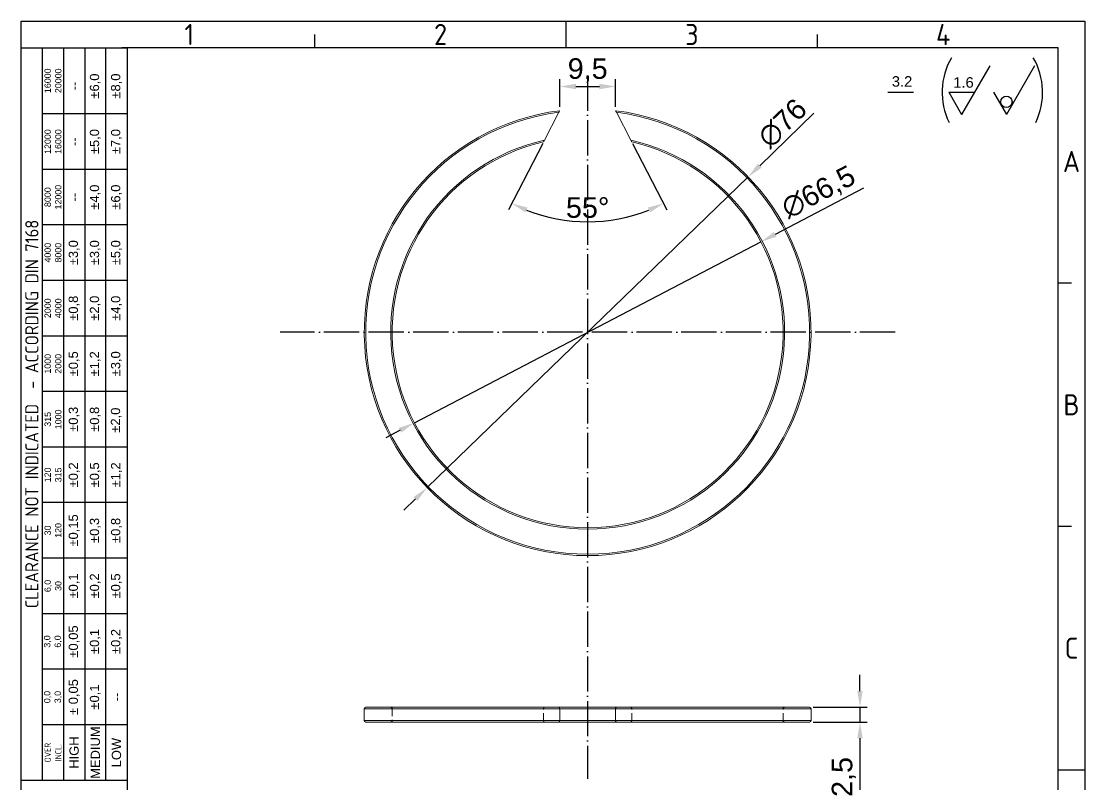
# Model space of a CAD drawing. Header units: millimetres. Extents: x 4510 to 4691, y 1198 to 1451.
# Drawn here: x 4510.4 to 4691.3, y 1320.9 to 1450.8 of the extents above; entities that cross this region are included whole.
import ezdxf
from ezdxf.enums import TextEntityAlignment as Align

# ---------------------------------------------------------------- set-up
doc = ezdxf.new("R2010")
doc.units = ezdxf.units.MM
doc.linetypes.add('ACAD_ISO04W100', pattern=[30, 24, -3, 0, -3])
doc.linetypes.add('HIDDEN', pattern=[1.905, 1.27, -0.635])
doc.layers.add('AM_4', color=1, linetype='ACAD_ISO04W100', lineweight=25)
doc.layers.add('AM_5', color=3, linetype='Continuous', lineweight=25)
doc.styles.add('ACISOTS', font='isocp.shx', dxfattribs={"height": 1})
doc.styles.get("Standard").update_dxf_attribs({"font": 'arial.ttf'})
doc.dimstyles.new('ISO-25', dxfattribs={"dimtxt": 3.5, "dimasz": 2.75, "dimexe": 1.25, "dimexo": 0.625, "dimtad": 1, "dimtxsty": 'Standard', "dimcen": 2.5, "dimadec": 0, "dimazin": 0, "dimtfac": 1, "dimtmove": 0, "dimatfit": 3, "dimfxl": 1, "dimarcsym": 0})

# ---------------------------------------------------------------- blocks, each defined once
blk = doc.blocks.new('*D53')
at = {"layer": 'AM_5', "color": 0, "lineweight": -2, "ltscale": 0.25, "transparency": 16777216}
for p, q in [((4599.14, 1430.02), (4593.29, 1418.72)), ((4614.41, 1430.02), (4620.27, 1418.72))]:
    blk.add_line(p, q, dxfattribs=at)
blk.add_arc((4606.78, 1444.76), 28.08, 248.2294, 291.7706, dxfattribs=at)
at = {"layer": 'AM_5', "color": 0, "ltscale": 0.25, "transparency": 16777216}
for points in [[(4596.17, 1418.27), (4596.55, 1419.1), (4593.86, 1419.83)], [(4617, 1419.1), (4617.38, 1418.27), (4619.69, 1419.83)]]:
    blk.add_solid(points, dxfattribs=at)
at = {"layer": 'Defpoints', "color": 0, "ltscale": 0.25, "transparency": 16777216}
for p in [(4601.89, 1435.32), (4611.67, 1435.32), (4599.43, 1430.57), (4614.12, 1430.57), (4602.32, 1417.04)]:
    blk.add_point(p, dxfattribs=at)
at = {"layer": 'AM_5', "color": 0, "ltscale": 0.25, "transparency": 16777216, "insert": (4606.78, 1419.09), "char_height": 3.5, "attachment_point": 5}
blk.add_mtext('55°', dxfattribs=at)
blk = doc.blocks.new('*D54')
at = {"layer": 'AM_5', "color": 0, "lineweight": -2, "ltscale": 0.25, "transparency": 16777216}
for p, q in [((4602.03, 1436.22), (4602.03, 1440.95)), ((4611.53, 1436.22), (4611.53, 1440.95)), ((4604.78, 1439.7), (4608.78, 1439.7))]:
    blk.add_line(p, q, dxfattribs=at)
at = {"layer": 'AM_5', "color": 0, "ltscale": 0.25, "transparency": 16777216}
for points in [[(4604.78, 1440.16), (4604.78, 1439.24), (4602.03, 1439.7)], [(4608.78, 1440.16), (4608.78, 1439.24), (4611.53, 1439.7)]]:
    blk.add_solid(points, dxfattribs=at)
at = {"layer": 'Defpoints', "color": 0, "ltscale": 0.25, "transparency": 16777216}
for p in [(4611.53, 1439.7), (4602.03, 1435.59), (4611.53, 1435.59)]:
    blk.add_point(p, dxfattribs=at)
at = {"layer": 'AM_5', "color": 0, "ltscale": 0.25, "transparency": 16777216, "insert": (4606.78, 1442.43), "char_height": 3.5, "attachment_point": 5}
blk.add_mtext('9,5', dxfattribs=at)
blk = doc.blocks.new('*D55')
at = {"layer": 'AM_5', "color": 0, "lineweight": -2, "ltscale": 0.25, "transparency": 16777216}
for p, q in [((4653.1, 1336.83), (4653.1, 1339.58)), ((4645.15, 1334.08), (4654.35, 1334.08)), ((4653.1, 1334.08), (4653.1, 1331.58)), ((4645.15, 1331.58), (4654.35, 1331.58)), ((4653.1, 1328.83), (4653.1, 1318.37))]:
    blk.add_line(p, q, dxfattribs=at)
at = {"layer": 'AM_5', "color": 0, "ltscale": 0.25, "transparency": 16777216}
for points in [[(4652.64, 1336.83), (4653.55, 1336.83), (4653.1, 1334.08)], [(4652.64, 1328.83), (4653.55, 1328.83), (4653.1, 1331.58)]]:
    blk.add_solid(points, dxfattribs=at)
at = {"layer": 'Defpoints', "color": 0, "ltscale": 0.25, "transparency": 16777216}
for p in [(4644.53, 1334.08), (4644.53, 1331.58), (4653.1, 1331.58)]:
    blk.add_point(p, dxfattribs=at)
at = {"layer": 'AM_5', "color": 0, "ltscale": 0.25, "transparency": 16777216, "insert": (4650.37, 1322.23), "char_height": 3.5, "attachment_point": 5, "rotation": 90}
blk.add_mtext('2,5', dxfattribs=at)
blk = doc.blocks.new('*D56')
at = {"layer": 'AM_5', "color": 0, "lineweight": -2, "ltscale": 0.25, "transparency": 16777216}
for p, q in [((4645.27, 1435.14), (4636.06, 1426.23)), ((4579.47, 1371.46), (4634.08, 1424.32)), ((4577.49, 1369.55), (4575.52, 1367.64))]:
    blk.add_line(p, q, dxfattribs=at)
at = {"layer": 'AM_5', "color": 0, "ltscale": 0.25, "transparency": 16777216}
for points in [[(4635.74, 1426.56), (4636.38, 1425.9), (4634.08, 1424.32)], [(4577.18, 1369.88), (4577.81, 1369.22), (4579.47, 1371.46)]]:
    blk.add_solid(points, dxfattribs=at)
at = {"layer": 'Defpoints', "color": 0, "ltscale": 0.25, "transparency": 16777216}
for p in [(4634.08, 1424.32), (4579.47, 1371.46)]:
    blk.add_point(p, dxfattribs=at)
at = {"layer": 'AM_5', "color": 0, "ltscale": 0.25, "transparency": 16777216, "insert": (4639.91, 1433.45), "char_height": 3.5, "attachment_point": 5, "rotation": 44.0638}
blk.add_mtext('∅76', dxfattribs=at)
blk = doc.blocks.new('*D57')
at = {"layer": 'AM_5', "color": 0, "lineweight": -2, "ltscale": 0.25, "transparency": 16777216}
for p, q in [((4653.69, 1422.38), (4638.69, 1414.55)), ((4577.3, 1382.5), (4636.25, 1413.28)), ((4574.86, 1381.23), (4572.43, 1379.95))]:
    blk.add_line(p, q, dxfattribs=at)
at = {"layer": 'AM_5', "color": 0, "ltscale": 0.25, "transparency": 16777216}
for points in [[(4638.48, 1414.96), (4638.9, 1414.14), (4636.25, 1413.28)], [(4574.65, 1381.63), (4575.08, 1380.82), (4577.3, 1382.5)]]:
    blk.add_solid(points, dxfattribs=at)
at = {"layer": 'Defpoints', "color": 0, "ltscale": 0.25, "transparency": 16777216}
for p in [(4636.25, 1413.28), (4577.3, 1382.5)]:
    blk.add_point(p, dxfattribs=at)
at = {"layer": 'AM_5', "color": 0, "ltscale": 0.25, "transparency": 16777216, "insert": (4646.12, 1421.57), "char_height": 3.5, "attachment_point": 5, "rotation": 27.5697}
blk.add_mtext('∅66,5', dxfattribs=at)

msp = doc.modelspace()

# ---------------------------------------------------------------- linework, layer by layer
at = {"color": 135, "lineweight": 25}
for p, q in [((4510.431, 1197.901), (4510.431, 1450.801)), ((4510.431, 1450.801), (4691.331, 1450.801)), ((4603.131, 1446.301), (4603.131, 1450.801)), ((4691.331, 1450.801), (4691.331, 1197.901)), ((4560.381, 1446.301), (4560.381, 1448.551)), ((4645.881, 1446.301), (4645.881, 1448.551)), ((4514.031, 1321.651), (4514.031, 1446.301)), ((4517.631, 1446.301), (4517.631, 1321.651)), ((4521.231, 1446.301), (4521.231, 1321.651)), ((4524.831, 1321.651), (4524.831, 1446.301)), ((4528.431, 1435.051), (4514.031, 1435.051)), ((4528.431, 1425.601), (4514.031, 1425.601)), ((4528.431, 1416.151), (4514.031, 1416.151)), ((4528.431, 1406.701), (4514.031, 1406.701)), ((4689.081, 1406.251), (4686.831, 1406.251)), ((4528.431, 1397.251), (4514.031, 1397.251)), ((4528.431, 1387.801), (4514.031, 1387.801)), ((4528.431, 1378.351), (4514.031, 1378.351)), ((4528.431, 1368.901), (4514.031, 1368.901)), ((4689.081, 1364.851), (4686.831, 1364.851)), ((4528.431, 1359.451), (4514.031, 1359.451)), ((4528.431, 1350.001), (4514.031, 1350.001)), ((4528.431, 1340.551), (4514.031, 1340.551)), ((4528.431, 1331.101), (4514.031, 1331.101)), ((4686.831, 1323.451), (4691.331, 1323.451))]:
    msp.add_line(p, q, dxfattribs=at)
for p, q in [((4686.831, 1446.301), (4527.531, 1446.301)), ((4528.431, 1446.301), (4528.431, 1202.401)), ((4686.831, 1202.401), (4686.831, 1446.301))]:
    msp.add_line(p, q)
at = {"color": 7, "linetype": 'Continuous', "lineweight": 15}
for p, q in [((4599.426, 1430.573), (4601.886, 1435.321)), ((4611.665, 1435.321), (4614.125, 1430.573)), ((4568.776, 1333.83), (4568.776, 1331.83)), ((4569.026, 1334.08), (4644.526, 1334.08)), ((4602.026, 1331.83), (4602.026, 1333.83)), ((4611.526, 1331.83), (4611.526, 1333.83)), ((4644.776, 1331.83), (4644.776, 1333.83)), ((4644.526, 1331.58), (4569.026, 1331.58))]:
    msp.add_line(p, q, dxfattribs=at)
at = {"color": 8, "linetype": 'Continuous', "lineweight": 15}
for p, q in [((4568.776, 1333.83), (4644.776, 1333.83)), ((4644.776, 1331.83), (4568.776, 1331.83))]:
    msp.add_line(p, q, dxfattribs=at)
at = {"color": 7, "linetype": 'HIDDEN', "lineweight": 0}
for p, q in [((4573.526, 1333.83), (4573.526, 1331.83)), ((4599.276, 1331.83), (4599.276, 1333.83)), ((4614.276, 1331.83), (4614.276, 1333.83)), ((4640.026, 1331.83), (4640.026, 1333.83))]:
    msp.add_line(p, q, dxfattribs=at)
at = {"color": 135, "lineweight": 25}
msp.add_lwpolyline([(4528.431, 1446.301), (4528.431, 1321.651), (4510.431, 1321.651), (4510.431, 1446.301)], close=True, dxfattribs=at)
at = {"color": 7, "linetype": 'Continuous', "lineweight": 15}
for centre, radius, start, end in [((4606.776, 1397.889), 38, 97.18076, 82.81924), ((4606.776, 1397.889), 37.75, 97.44259, 82.55741), ((4606.776, 1397.889), 33.5, 102.67286, 77.32714), ((4606.776, 1397.889), 33.25, 103.03604, 76.96396), ((4569.026, 1333.83), 0.25, 90, 180), ((4644.526, 1333.83), 0.25, 0, 90), ((4569.026, 1331.83), 0.25, 180, 270), ((4644.526, 1331.83), 0.25, 270, 0)]:
    msp.add_arc(centre, radius, start, end, dxfattribs=at)
at = {"color": 7, "linetype": 'HIDDEN', "lineweight": 0}
for centre, start, end in [((4573.276, 1333.83), 0, 90), ((4640.276, 1333.83), 90, 180), ((4573.276, 1331.83), 270, 0), ((4640.276, 1331.83), 180, 270)]:
    msp.add_arc(centre, 0.25, start, end, dxfattribs=at)
at = {"color": 7, "linetype": 'Continuous', "lineweight": 15}
for points in [[(4602.026, 1435.591), (4602.026, 1435.591), (4602.007, 1435.554), (4601.953, 1435.45), (4601.919, 1435.386), (4601.886, 1435.321)], [(4611.665, 1435.321), (4611.632, 1435.386), (4611.598, 1435.45), (4611.545, 1435.553), (4611.526, 1435.591), (4611.526, 1435.591)], [(4599.426, 1430.573), (4599.391, 1430.505), (4599.356, 1430.438), (4599.298, 1430.325), (4599.276, 1430.282), (4599.276, 1430.282)], [(4614.276, 1430.282), (4614.276, 1430.282), (4614.253, 1430.325), (4614.195, 1430.437), (4614.16, 1430.505), (4614.125, 1430.573)], [(4601.886, 1334.08), (4601.919, 1334.08), (4601.953, 1334.058), (4602.006, 1333.972), (4602.026, 1333.903), (4602.026, 1333.83)], [(4611.526, 1333.83), (4611.526, 1333.903), (4611.544, 1333.971), (4611.598, 1334.058), (4611.632, 1334.08), (4611.665, 1334.08)], [(4602.026, 1331.83), (4602.026, 1331.756), (4602.007, 1331.688), (4601.953, 1331.601), (4601.919, 1331.58), (4601.886, 1331.58)], [(4611.665, 1331.58), (4611.632, 1331.58), (4611.598, 1331.601), (4611.545, 1331.687), (4611.526, 1331.756), (4611.526, 1331.83)]]:
    msp.add_open_spline(points, degree=3, knots=[0, 0, 0, 0, 0.5, 0.5, 1, 1, 1, 1], dxfattribs=at)
at = {"color": 7, "linetype": 'HIDDEN', "lineweight": 0}
for points in [[(4599.276, 1333.83), (4599.276, 1333.906), (4599.298, 1333.975), (4599.356, 1334.06), (4599.391, 1334.08), (4599.426, 1334.08)], [(4614.125, 1334.08), (4614.16, 1334.08), (4614.195, 1334.06), (4614.253, 1333.976), (4614.276, 1333.906), (4614.276, 1333.83)], [(4599.426, 1331.58), (4599.391, 1331.58), (4599.356, 1331.599), (4599.298, 1331.683), (4599.276, 1331.753), (4599.276, 1331.83)], [(4614.276, 1331.83), (4614.276, 1331.753), (4614.253, 1331.684), (4614.195, 1331.599), (4614.16, 1331.58), (4614.125, 1331.58)]]:
    msp.add_open_spline(points, degree=3, knots=[0, 0, 0, 0, 0.5, 0.5, 1, 1, 1, 1], dxfattribs=at)
at = {"layer": 'AM_4', "ltscale": 0.25}
for p, q in [((4606.776, 1441.554), (4606.776, 1321.914)), ((4659.099, 1397.889), (4554.452, 1397.889))]:
    msp.add_line(p, q, dxfattribs=at)
at = {"layer": 'AM_5'}
for p, q in [((4675.167, 1443.246), (4670.381, 1434.957)), ((4682.787, 1443.246), (4678.001, 1434.957)), ((4657.843, 1438.725), (4662.193, 1438.725)), ((4668.206, 1438.725), (4672.556, 1438.725)), ((4668.206, 1438.725), (4670.381, 1434.957)), ((4675.826, 1438.725), (4678.001, 1434.957))]:
    msp.add_line(p, q, dxfattribs=at)
msp.add_circle((4678.01, 1437.092), 0.965, dxfattribs=at)
for centre, start, end in [((4678.788, 1438.716), 149.81687, 205.95777), ((4672.456, 1438.716), 334.04223, 30.18313)]:
    msp.add_arc(centre, 11.714, start, end, dxfattribs=at)

# ---------------------------------------------------------------- texts
at = {"color": 135, "lineweight": 25, "style": 'ACISOTS'}
for s, p in [('1', (4539.006, 1448.551)), ('2', (4581.756, 1448.551)), ('3', (4624.506, 1448.551)), ('4', (4667.256, 1448.551)), ('A', (4689.081, 1426.951)), ('B', (4689.081, 1385.551)), ('C', (4689.081, 1344.151))]:
    msp.add_text(s, height=3.6, dxfattribs=at).set_placement(p, align=Align.MIDDLE)
at = {"color": 135, "lineweight": 25, "attachment_point": 5, "rotation": 90}
for s, insert, char_height, width in [('16000\\P20000', (4515.831, 1440.676), 1.08, 11.25), ('±6,0', (4523.031, 1439.776), 1.575, 9.45), ('±8,0', (4526.631, 1439.776), 1.575, 9.45), ('--', (4519.431, 1439.776), 1.575, 9.45), ('12000\\P16000', (4515.831, 1430.326), 1.08, 9.45), ('--', (4519.431, 1430.326), 1.575, 9.45), ('±5,0', (4523.031, 1430.326), 1.575, 9.45), ('±7,0', (4526.631, 1430.326), 1.575, 9.45), ('8000\\P12000', (4515.831, 1420.876), 1.08, 9.45), ('±4,0', (4523.031, 1420.876), 1.575, 9.45), ('±6,0', (4526.631, 1420.876), 1.575, 9.45), ('--', (4519.431, 1420.876), 1.575, 9.45), ('{\\Fisocp.shx|c0;CLEARANCE NOT INDICATED  - ACCORDING DIN 7168}', (4512.231, 1383.976), 2.25, 124.65), ('4000\\P8000', (4515.831, 1411.426), 1.08, 9.45), ('±3,0', (4519.431, 1411.426), 1.575, 9.45), ('±3,0', (4523.031, 1411.426), 1.575, 9.45), ('±5,0', (4526.631, 1411.426), 1.575, 9.45), ('±0,8', (4519.431, 1401.976), 1.575, 9.45), ('±2,0', (4523.031, 1401.976), 1.575, 9.45), ('±4,0', (4526.631, 1401.976), 1.575, 9.45), ('2000\\P4000', (4515.831, 1401.976), 1.08, 9.45), ('1000\\P2000', (4515.831, 1392.526), 1.08, 9.45), ('±0,5', (4519.431, 1392.526), 1.575, 9.45), ('±1,2', (4523.031, 1392.526), 1.575, 9.45), ('±3,0', (4526.631, 1392.526), 1.575, 9.45), ('315\\P1000', (4515.831, 1383.076), 1.08, 9.45), ('±0,3', (4519.431, 1383.076), 1.575, 9.45), ('±0,8', (4523.031, 1383.076), 1.575, 9.45), ('±2,0', (4526.601, 1382.935), 1.575, 9.45), ('±0,2', (4519.431, 1373.626), 1.575, 9.45), ('±0,5', (4523.031, 1373.626), 1.575, 9.45), ('±1,2', (4526.631, 1373.626), 1.575, 9.45), ('120\\P315', (4515.831, 1373.626), 1.08, 9.45), ('±0,15', (4519.431, 1364.176), 1.575, 9.45), ('±0,3', (4523.031, 1364.176), 1.575, 9.45), ('±0,8', (4526.631, 1364.176), 1.575, 9.45), ('30\\P120', (4515.831, 1364.176), 1.08, 9.45), ('±0,1', (4519.431, 1354.726), 1.575, 9.45), ('±0,5', (4526.631, 1354.726), 1.575, 9.45), ('6,0\\P30', (4515.831, 1354.726), 1.08, 9.45), ('±0,2', (4523.031, 1354.726), 1.575, 9.45), ('±0,05', (4519.431, 1345.276), 1.575, 9.45), ('3,0\\P6,0', (4515.831, 1345.276), 1.08, 9.45), ('±0,1', (4523.031, 1345.276), 1.575, 9.45), ('±0,2', (4526.631, 1345.276), 1.575, 9.45), ('± 0,05', (4519.431, 1335.826), 1.575, 9.45), ('\\pt4.79529;±0,1', (4523.031, 1335.826), 1.575, 9.45), ('0,0\\P3,0', (4515.831, 1335.826), 1.08, 9.45), ('--', (4526.631, 1335.826), 1.575, 9.45), ('MEDIUM', (4523.031, 1326.376), 1.575, 9.45), ('{\\Fisocp.shx|c0;OVER\\PINCL.}', (4515.831, 1326.376), 1.08, 9.45), ('HIGH', (4519.431, 1326.376), 1.575, 9.45), ('LOW', (4526.631, 1326.376), 1.575, 9.45)]:
    msp.add_mtext(s, dxfattribs=dict(at, insert=insert, char_height=char_height, width=width))
at = {"layer": 'AM_5', "char_height": 1.7903, "attachment_point": 1}
for s, insert in [('3.2', (4658.515, 1441.46)), ('1.6', (4668.972, 1441.287))]:
    msp.add_mtext_dynamic_manual_height_columns(s, width=18.23779, gutter_width=12.5, heights=[0], dxfattribs=dict(at, insert=insert))

# ---------------------------------------------------------------- dimensions: what is measured, and where the dimension line sits
at = {"layer": 'AM_5', "ltscale": 0.25}
dim = msp.add_linear_dim(base=(4611.526, 1439.7), p1=(4602.026, 1435.591), p2=(4611.526, 1435.591), dimstyle='ISO-25', dxfattribs=at)
dim.commit()
dim.dimension.update_dxf_attribs({"geometry": '*D54', "text_midpoint": (4606.776, 1442.429)})
for p1, p2, picture, middle in [((4579.47, 1371.461), (4634.081, 1424.316), '*D56', (4639.905, 1433.446)), ((4577.301, 1382.5), (4636.25, 1413.278), '*D57', (4646.119, 1421.573))]:
    dim = msp.add_diameter_dim_2p(p1=p1, p2=p2, dimstyle='ISO-25', dxfattribs=at)
    dim.commit()
    dim.dimension.update_dxf_attribs({"geometry": picture, "text_midpoint": middle})
dim = msp.add_angular_dim_2l(base=(4602.321, 1417.037), line1=((4611.665, 1435.321), (4614.125, 1430.573)), line2=((4599.426, 1430.573), (4601.886, 1435.321)), dimstyle='ISO-25', dxfattribs=at)
dim.commit()
dim.dimension.update_dxf_attribs({"geometry": '*D53', "text_midpoint": (4606.776, 1419.086)})
dim = msp.add_linear_dim(base=(4653.096, 1331.58), p1=(4644.526, 1334.08), p2=(4644.526, 1331.58), angle=90, dimstyle='ISO-25', dxfattribs=at)
dim.commit()
dim.dimension.update_dxf_attribs({"geometry": '*D55', "text_midpoint": (4650.368, 1322.226)})

doc.saveas('drawing.dxf')
